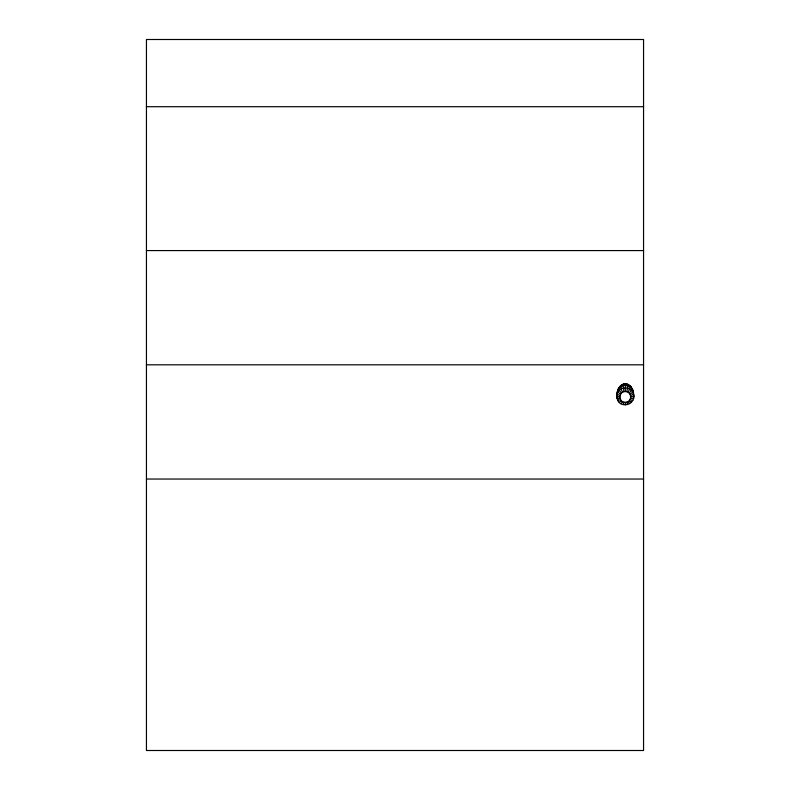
<?xml version="1.0" encoding="UTF-8"?>
<svg xmlns="http://www.w3.org/2000/svg" width="790" height="790" viewBox="0 0 790 790"><rect width="100%" height="100%" fill="white"/><g stroke="black" fill="none" stroke-linecap="round" stroke-linejoin="round"><path stroke-width="1.19" d="M625.325 404.776C629.087 404.757 632.593 402.15 633.61 398.516L633.294 391.139L630.529 386.241C618.708 375.043 609.515 405.082 625.325 404.776L625.325 402.347C632.365 402.653 632.365 391.218 625.325 391.524C618.284 391.218 618.284 402.653 625.325 402.347M618.086 398.387L617.889 400.55L620.565 399.641M630.627 398.338L633.61 398.516L633.896 396.323L632.464 389.174C629.521 383.387 621.128 383.604 618.175 389.174L616.743 396.323L619.834 396.935M617.355 391.139L617.039 394.131L620.022 395.543M617.958 391.376L619.725 386.794L618.175 389.174M626.746 391.712L627.546 388.157L626.993 383.831M623.103 404.49L623.903 402.169M623.646 383.831L623.192 385.392L619.488 387.495L619.251 390.349L617.889 392.097L620.565 394.23M628.07 392.255L629.61 388.996L628.554 384.463M631.427 388.226L629.887 385.471M622.095 384.463L619.212 388.226M621.029 403.641L622.579 401.626M629.205 393.114L631.388 390.349L631.151 387.495L630.311 386.784M620.111 386.241L620.752 385.471M630.074 394.23L632.75 392.097C630.084 387.386 623.043 386.498 619.251 390.349L621.444 393.114M619.251 402.298L621.444 400.767M630.627 395.543L633.61 394.131M630.815 396.935L633.896 396.323L633.294 391.139L630.914 386.794L632.691 391.376M620.022 398.338L617.039 398.516L617.069 393.242M146.446 106.709L643.554 106.709M146.446 250.578L643.554 250.578M146.446 364.812L643.554 364.812M146.446 479.036L643.554 479.036M630.074 399.641L632.75 400.55M629.442 386.201L625.325 385.115L623.192 385.392L623.903 391.712M629.205 400.767L631.388 402.298M630.529 386.241L625.325 384.118L621.641 385.095L621.029 388.996L622.579 392.255M628.07 401.626L629.61 403.641M626.746 402.169L627.546 404.49M631.565 388.334L631.783 389.984M625.325 383.614L625.325 391.524M643.554 39.5L146.446 39.5L146.446 750.5L643.554 750.5L643.554 39.5"/></g></svg>
